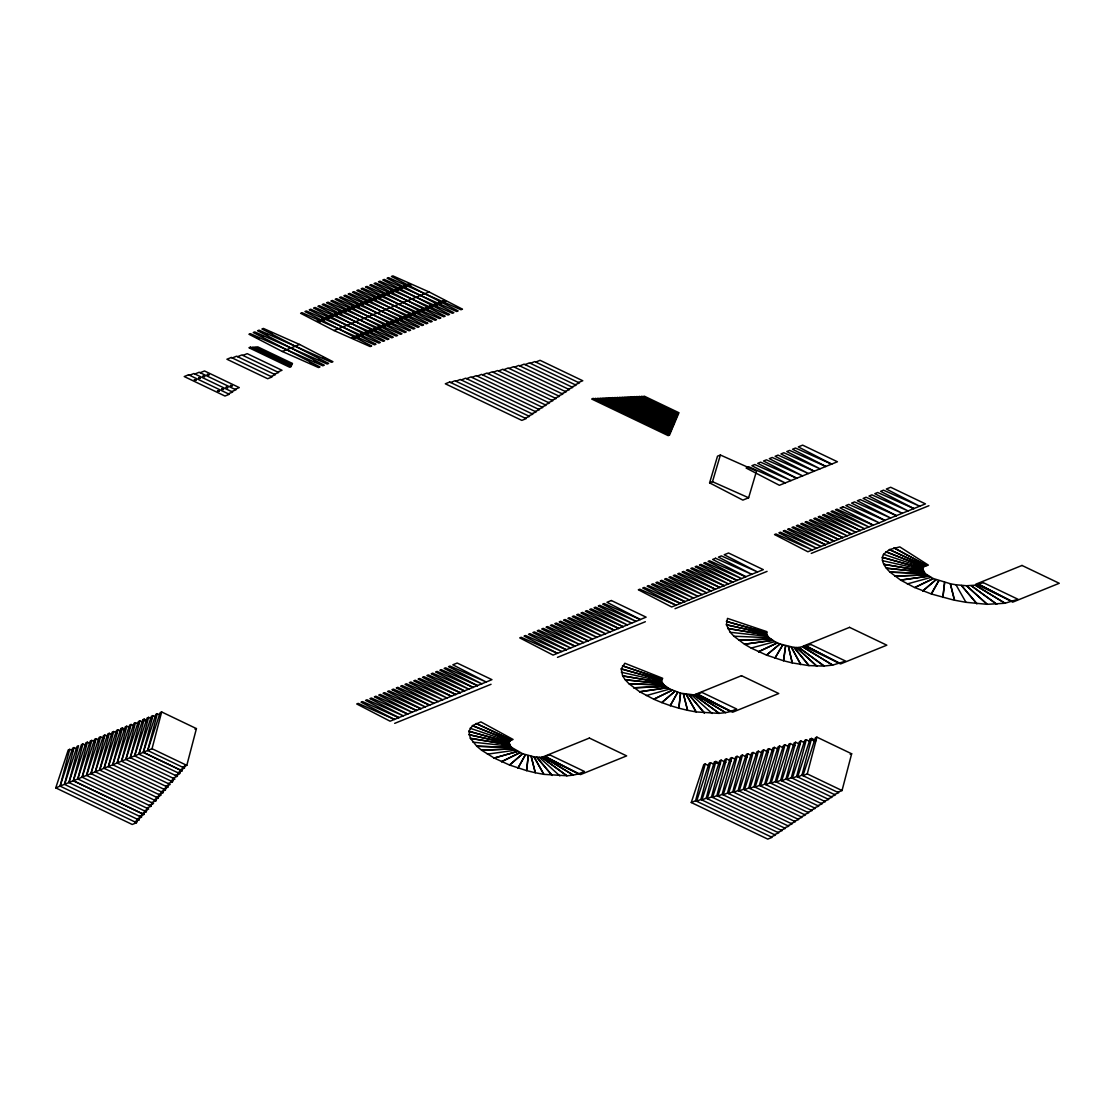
<?xml version="1.0" encoding="UTF-8"?>
<svg xmlns="http://www.w3.org/2000/svg" width="1115" height="1115" viewBox="0 0 1115 1115"><rect width="100%" height="100%" fill="white"/><g stroke="black" fill="none" stroke-linecap="round" stroke-linejoin="round"><path stroke-width="1.5" d="M137.438 819.372L136.56 822.717L60.071 786.117L69.701 749.35L72.823 750.855M77.172 749.071L74.064 747.58L64.447 784.347L138.943 819.985L139.821 816.654M142.316 813.88L141.438 817.225L68.921 782.535L78.538 745.768L77.102 746.353L64.6 784.291M86.036 745.503L82.9 743.998L73.283 780.765L143.821 814.508L144.685 811.163M147.152 808.403L146.274 811.748L77.729 778.953L87.36 742.2L90.468 743.677M94.831 741.907L91.737 740.416L82.106 777.183L148.671 809.03L144.337 810.772M99.165 740.123L96.099 738.646L86.482 775.413L151.041 806.298L151.919 802.967M149.187 805.309L153.508 803.553L90.928 773.615L100.545 736.848L103.681 738.339M156.769 797.49L155.891 800.835L95.291 771.845L104.908 735.078L108.016 736.555M159.138 794.758L158.274 798.103L99.653 770.061L109.284 733.308L112.364 734.785M161.522 792.04L160.644 795.385L104.029 768.291L113.646 731.538L116.713 733.001M163.905 789.322L163.027 792.667L108.392 766.521L118.009 729.768L121.131 731.259M166.288 786.605L165.41 789.95L112.754 764.751L122.385 727.997L125.479 729.475M129.814 727.691L126.748 726.227L117.131 762.981L167.794 787.218L168.658 783.887M134.246 725.949L131.11 724.457L121.493 761.211L170.163 784.5L165.842 786.256M138.595 724.165L135.472 722.673L125.856 759.44L172.546 781.782L173.424 778.437M142.929 722.381L139.849 720.903L130.218 757.67L174.93 779.064L170.609 780.807M178.177 773.002L177.313 776.333L134.594 755.9L144.211 719.133L147.264 720.597M138.957 754.13L148.574 717.363L151.71 718.868M69.701 749.35L68.252 749.935L55.75 787.873L143.236 752.388L152.867 715.635L155.961 717.112M185.299 764.737L184.421 768.082L147.668 750.493L157.285 713.725L160.351 715.203M157.285 713.725L155.849 714.311L143.347 752.249L152.03 748.723L161.661 711.955L196.421 728.597L186.804 765.364L182.484 767.106M175.362 775.371L179.682 773.615L180.56 770.27M177.661 772.681L181.982 770.925L182.86 767.594M705.21 763.984L703.774 764.569L691.272 802.507L695.593 800.751L705.21 763.984L708.332 765.489M710.534 762.716L709.084 763.301L696.582 801.225L700.903 799.483L710.534 762.716L713.628 764.193M715.844 761.434L714.408 762.019L701.906 799.957L706.227 798.201L715.844 761.434L720.471 763.65M721.168 760.151L719.719 760.737L707.217 798.674L711.537 796.918L721.168 760.151L725.865 762.409M726.478 758.883L725.043 759.468L712.541 797.392L716.861 795.636L726.478 758.883L731.161 761.113M731.802 757.601L730.353 758.186L717.851 796.11L722.185 794.368L731.802 757.601L734.896 759.078M737.113 756.318L735.677 756.904L723.175 794.842L727.496 793.086L737.113 756.318L740.193 757.796M742.437 755.036L741.001 755.622L728.485 793.559L732.82 791.803L742.437 755.036L747.134 757.294M747.761 753.768L746.311 754.353L733.809 792.277L738.13 790.535L747.761 753.768L750.869 755.245M753.071 752.486L751.635 753.071L739.12 791.009L743.454 789.253L753.071 752.486L756.151 753.963M758.395 751.203L756.946 751.789L744.444 789.727L748.764 787.971L758.395 751.203L761.447 752.667M763.705 749.935L762.27 750.52L749.768 788.444L754.088 786.688L763.705 749.935L768.388 752.165M769.029 748.653L767.58 749.238L755.078 787.162L759.399 785.42L769.029 748.653L773.671 750.869M774.34 747.371L772.904 747.956L760.402 785.894L764.723 784.138L774.34 747.371L777.42 748.848M779.664 746.088L778.214 746.674L765.712 784.612L770.047 782.855L779.664 746.088L782.8 747.594M784.974 744.82L783.538 745.405L771.036 783.329L775.357 781.587L784.974 744.82L788.096 746.311M790.298 743.538L788.863 744.123L776.347 782.061L780.681 780.305L790.298 743.538L794.925 745.754M795.622 742.255L794.173 742.841L781.671 780.779L785.991 779.023L795.622 742.255L800.194 744.444M800.932 740.987L799.497 741.573L786.981 779.496L791.316 777.74L800.932 740.987L804.068 742.479M806.257 739.705L804.807 740.29L792.305 778.214L796.626 776.472L806.257 739.705L809.351 741.182M811.567 738.423L810.131 739.008L797.629 776.946L801.95 775.19L811.567 738.423L816.166 740.625M816.891 737.14L815.441 737.726L802.939 775.664L807.26 773.908L816.891 737.14L851.651 753.782L842.034 790.549L837.713 792.291M709.6 482.865L717.502 456.188L720.388 455.018L756.527 471.101L748.625 497.778L742.855 500.105L709.6 482.865L712.485 481.694L748.625 497.778M712.485 481.694L720.388 455.018M60.112 786.103L72.614 748.165L74.064 747.58M68.963 782.521L81.465 744.583L82.9 743.998M77.785 778.939L90.287 741.001L91.737 740.416M82.148 777.169L94.65 739.231L96.099 738.646M86.608 775.357L99.11 737.433L100.545 736.848M90.97 773.587L103.472 735.663L104.908 735.078M95.333 771.817L107.834 733.893L109.284 733.308M99.695 770.047L112.211 732.123L113.646 731.538M104.071 768.277L116.573 730.353L118.009 729.768M108.434 766.507L120.936 728.569L122.385 727.997M112.796 764.737L125.298 726.799L126.748 726.227M117.173 762.967L129.675 725.029L131.11 724.457M121.535 761.197L134.037 723.259L135.472 722.673M125.897 759.427L138.399 721.489L139.849 720.903M130.26 757.656L142.776 719.719L144.211 719.133M134.636 755.886L147.138 717.949L148.574 717.363M147.71 750.479L160.212 712.541L161.661 711.955M883.512 554.336C879.902 560.873 885.422 567.744 889.993 572.107L925.115 573.5L933.283 578.615L914.621 587.549L900.669 580.135L928.642 576.134L900.613 580.093L890.035 572.148L925.129 573.514L922.579 568.58L882.355 557.347L922.579 568.58L923.764 566.699L928.335 565.11L899.791 546.894L889.491 549.57L924.934 566.002L889.449 549.597L883.526 554.308L922.969 567.563M472.927 742.144L510.558 746.2L511.785 747.51L476.788 746.228L481.568 750.2L513.388 748.848L481.624 750.242L494.084 758.005L509.499 765.015L522.684 753.768L511.799 747.524L476.746 746.186L470.363 738.325L468.871 731.315L509.109 742.506L510.266 740.653L513.053 739.44L480.886 721.893L472.565 725.572L468.871 731.217L509.095 742.506L510.447 746.088M257.454 337.747L259.098 338.221M261.788 335.991L263.433 336.479M259.028 338.416L257.467 337.998M266.109 334.235L267.753 334.723M263.363 336.66L261.746 336.186M270.429 332.479L272.074 332.967M267.712 334.89L266.067 334.416M194.4 379.56L196.045 380.034M271.949 333.176L270.387 332.66M198.721 377.804L200.365 378.292M195.975 380.229L194.4 379.811M203.042 376.048L204.7 376.536M200.296 378.473L198.693 377.999M207.376 374.292L209.021 374.779M204.616 376.717L203 376.229M208.881 374.988L207.32 374.473M217.537 390.626L219.181 391.1M221.857 388.87L223.502 389.358M219.097 391.295L217.495 390.821M226.178 387.114L227.822 387.602M223.446 389.525L221.843 389.093M230.498 385.358L232.143 385.846M227.683 387.811L226.15 387.309M232.018 386.055L230.471 385.567M309.845 362.807L311.489 363.295M314.179 361.051L315.824 361.539M311.42 363.476L309.803 362.988M318.5 359.309L320.144 359.783M315.768 361.706L314.123 361.232M322.82 357.553L324.465 358.026M320.005 359.992L318.458 359.476M324.395 358.222L322.793 357.748M251.391 347.643L252.84 347.058L291.572 365.595L290.137 366.18M253.83 347.532L255.265 346.946L292.032 364.535L290.583 365.107M256.269 347.42L257.704 346.835L292.478 363.462L291.029 364.048M189.55 375.281L193.885 373.525L232.617 392.062L228.296 393.804M232.254 357.957L236.575 356.201L275.321 374.738L271.001 376.494M194.874 373.999L199.195 372.243L235.948 389.832L231.627 391.574M237.565 356.688L241.899 354.932L278.652 372.508L274.332 374.264M200.184 372.717L204.519 370.961L239.279 387.602L234.958 389.358M242.889 355.406L247.209 353.65L281.983 370.278L277.663 372.034M282.29 351.476L299.587 344.465L332.911 361.692L331.476 362.277L259.056 330.165L257.607 330.751L324.27 365.19L322.82 365.776L250.401 333.678L248.966 334.263L282.29 351.476L318.5 367.532L319.949 366.946L253.286 332.507L254.736 331.922L327.155 364.02L328.591 363.434L261.941 329.009L263.377 328.423L299.587 344.465M333.984 330.528L429.108 291.949L462.446 309.162L460.997 309.747L388.578 277.649L387.142 278.234L453.791 312.674L452.356 313.259L379.936 281.161L378.487 281.747L445.15 316.172L443.7 316.758L371.281 284.66L369.846 285.245L436.495 319.684L435.059 320.27L362.626 288.172L361.19 288.757L427.839 323.197L426.404 323.782L353.985 291.684L352.535 292.269L419.198 326.695L417.749 327.28L345.343 295.182L343.894 295.768L410.557 330.207L409.107 330.793L336.688 298.695L335.253 299.28L401.902 333.719L400.466 334.291L328.047 302.193L326.597 302.778L393.261 337.218L391.811 337.803L319.392 305.705L317.956 306.291L384.605 340.73L383.17 341.315L310.737 309.217L309.301 309.803L375.95 344.228L374.515 344.814L302.095 312.716L300.646 313.301L333.984 330.528L370.194 346.57L371.63 345.985L304.98 311.545L306.416 310.974L378.835 343.072L380.285 342.486L313.622 308.047L315.071 307.461L387.49 339.559L388.926 338.974L322.277 304.534L323.712 303.949L396.132 336.047L397.581 335.462L330.918 301.036L332.368 300.451L404.787 332.549L406.222 331.963L339.573 297.524L341.009 296.938L413.428 329.037L414.878 328.451L348.228 294.012L349.664 293.426L422.083 325.538L423.519 324.953L356.87 290.513L358.305 289.928L430.725 322.026L432.174 321.441L365.511 287.001L366.96 286.416L439.38 318.514L440.815 317.928L374.166 283.503L375.602 282.917L448.021 315.015L449.47 314.43L382.807 279.99L384.257 279.405L456.676 311.503L458.112 310.918L391.463 276.478L392.898 275.893L429.108 291.949M450.641 382.515L454.962 380.759L529.472 416.411L525.151 418.167M455.965 381.232L460.286 379.49L532.803 414.181L528.482 415.937M461.275 379.964L465.596 378.208L536.134 411.951L531.813 413.707M466.6 378.682L470.92 376.926L539.465 409.721L535.144 411.477M471.91 377.4L476.244 375.643L542.796 407.491L538.475 409.247M477.234 376.131L481.555 374.375L546.127 405.261L541.806 407.017M482.544 374.849L486.879 373.093L549.458 403.031L545.137 404.787M487.868 373.567L492.189 371.811L552.789 400.801L548.468 402.557M493.192 372.285L497.513 370.542L556.12 398.571L551.8 400.327M498.503 371.016L502.823 369.26L559.451 396.341L555.131 398.097M503.827 369.734L508.147 367.978L562.782 394.125L558.462 395.867M509.137 368.452L513.457 366.696L566.113 391.895L561.793 393.637M514.461 367.183L518.782 365.427L569.444 389.665L565.124 391.421M519.771 365.901L524.106 364.145L572.775 387.435L568.455 389.191M525.095 364.619L529.416 362.863L576.107 385.205L571.786 386.961M530.406 363.337L534.74 361.594L579.438 382.975L575.117 384.731M535.73 362.068L540.05 360.312L582.769 380.745L578.448 382.501M594.128 398.919L595.577 398.334L670.073 433.986L668.638 434.571M596.567 398.808L598.002 398.222L670.533 432.927L669.084 433.512M599.006 398.71L600.441 398.125L670.979 431.867L669.53 432.453M601.431 398.599L602.88 398.013L671.425 430.808L669.976 431.393M603.87 398.487L605.32 397.902L671.871 429.749L670.436 430.32M606.309 398.376L607.745 397.79L672.317 428.69L670.882 429.261M608.734 398.264L610.184 397.679L672.763 427.616L671.328 428.202M611.173 398.153L612.623 397.567L673.209 426.557L671.774 427.143M613.612 398.055L615.048 397.47L673.669 425.498L672.22 426.083M616.051 397.943L617.487 397.358L674.115 424.439L672.666 425.024M618.477 397.832L619.926 397.247L674.561 423.379L673.112 423.965M620.916 397.721L622.351 397.135L675.007 422.32L673.572 422.906M623.355 397.609L624.79 397.024L675.453 421.261L674.018 421.846M625.78 397.498L627.229 396.912L675.899 420.202L674.464 420.787M628.219 397.4L629.668 396.815L676.345 419.142L674.909 419.728M630.658 397.288L632.093 396.703L676.805 418.083L675.356 418.669M633.097 397.177L634.533 396.592L677.251 417.024L675.802 417.609M635.522 397.065L636.972 396.48L677.697 415.965L676.261 416.55M637.961 396.954L639.397 396.369L678.143 414.905L676.707 415.491M640.4 396.842L641.836 396.257L678.589 413.846L677.153 414.432M642.825 396.731L644.275 396.16L679.035 412.787L677.599 413.372M87.36 742.2L85.911 742.771L73.409 780.709L141.953 813.504L146.274 811.748M152.867 715.635L151.417 716.22L138.915 754.144L179.682 773.615M194.986 729.182L196.421 728.597M184.421 768.082L180.1 769.838L143.347 752.249M172.978 778.089L177.313 776.333M168.226 783.538L172.546 781.782M163.459 788.974L167.794 787.218M161.09 791.692L165.41 789.95M158.706 794.424L163.027 792.667M156.323 797.141L160.644 795.385M153.94 799.859L158.274 798.103M151.57 802.577L155.891 800.835M146.72 808.054L151.041 806.298M139.487 816.264L143.821 814.508M137.117 818.981L141.438 817.225M134.622 821.741L138.943 819.985M136.56 822.717L132.239 824.473L55.75 787.873M675.007 608.706L767.064 571.382M811.246 553.416L928.934 505.708M394.682 723.37L491.046 684.289M557.472 657.362L645.348 621.724M850.215 754.367L851.651 753.782M834.382 794.521L838.703 792.779L801.95 775.19M831.051 796.751L835.372 794.995L796.626 776.472M827.72 798.981L832.041 797.225L791.316 777.74M824.389 801.211L828.71 799.455L785.991 779.023M821.058 803.441L825.379 801.685L780.681 780.305M817.727 805.671L822.048 803.915L775.357 781.587M814.396 807.901L818.717 806.145L770.047 782.855M811.065 810.131L815.386 808.375L764.723 784.138M807.734 812.361L812.054 810.605L759.399 785.42M804.403 814.591L808.723 812.835L754.088 786.688M801.072 816.821L805.392 815.065L748.764 787.971M797.741 819.037L802.061 817.295L743.454 789.253M794.41 821.267L798.73 819.525L738.13 790.535M791.079 823.497L795.399 821.741L732.82 791.803M787.748 825.727L792.068 823.971L727.496 793.086M784.416 827.957L788.737 826.201L722.185 794.368M781.085 830.187L785.406 828.431L716.861 795.636M777.754 832.417L782.075 830.661L711.537 796.918M774.423 834.647L778.744 832.891L706.227 798.201M771.092 836.877L775.413 835.121L700.903 799.483M646.352 695.579L669.836 689.014L680.554 693.168L693.892 694.882L719.203 713.391L696.15 711.914L686.241 694.394L696.067 711.914L687.593 710.311L683.425 693.865L687.509 710.297L678.896 708.206L680.554 693.168L678.812 708.178L670.254 705.614L661.85 702.603L674.923 691.328L661.766 702.575L653.85 699.258L672.275 690.213L653.766 699.216L639.717 691.774L629.027 683.802L664.024 685.07L669.767 688.972M907.289 583.939L930.844 577.417M487.408 754.172L515.381 750.186M539.284 757.336L541.639 757.308L566.922 775.817L573.221 775.106L543.646 757.029L541.556 757.252L566.936 775.761L543.883 774.354L533.987 756.82L522.656 753.754L509.583 765.043L526.545 770.604L528.287 755.594L526.628 770.632L535.242 772.723L531.158 756.304L535.325 772.751L543.799 774.34L533.987 756.82L539.284 757.336L559.841 775.901M769.085 637.668L767.873 636.358L730.255 632.303L733.921 636.219L769.141 637.71L774.827 641.613M965.952 602.309L987.137 604.316L966.524 585.751L955.973 584.762L965.952 602.309L954.649 600.218L950.328 583.73L933.38 578.574L914.844 587.563L931.15 593.905L938.788 580.678L931.471 594.03L954.356 600.232L950.356 583.814L955.973 584.776M882.439 560.664L922.621 569.723M621.306 672.234L661.488 681.293L664.024 685.07L628.985 683.76L625.278 679.829L662.784 683.76L625.167 679.718L622.644 675.913L661.934 682.492L622.63 675.871L621.222 668.902L624.86 663.258L662.672 678.282L661.474 681.251M470.042 728.234L509.471 741.503M860.236 530.545L824.027 514.489L822.591 515.074L855.916 532.301L819.664 516.259L818.229 516.844L851.553 534.071M851.512 534.085L815.302 518.029L813.852 518.614L847.177 535.841L810.926 519.799L809.49 520.384L842.815 537.611M842.773 537.625L806.563 521.569L805.128 522.154L838.452 539.381M838.41 539.395L802.201 523.339L800.751 523.925L834.09 541.151M834.048 541.165L797.838 525.109L796.389 525.695L829.713 542.921M829.672 542.935L793.462 526.879L792.026 527.465L825.351 544.691M825.309 544.705L789.099 528.663L787.65 529.235L820.988 546.462L784.737 530.433L783.288 531.019L816.612 548.232L780.361 532.203L778.925 532.789L812.25 550.002L775.998 533.974L774.563 534.559L807.887 551.772L873.17 525.193L836.961 509.151L835.525 509.736L868.85 526.949L832.598 510.921L831.149 511.506L864.487 528.719L828.32 512.761L826.87 513.332L860.195 530.559M737.154 580.455L700.945 564.399L699.495 564.984L732.834 582.211M732.862 582.197L696.652 566.141L695.216 566.727L728.541 583.939L692.29 567.911L690.854 568.497L724.179 585.71M724.137 585.737L687.927 569.681L686.478 570.267L719.816 587.48M719.774 587.507L683.551 571.451L682.115 572.037L715.44 589.25M715.398 589.278L679.188 573.221L677.753 573.807L711.077 591.02M711.036 591.048L674.826 574.992L673.376 575.577L706.715 592.804L670.463 576.762L669.014 577.347L702.339 594.574L666.087 578.532L664.652 579.117L697.976 596.344L661.725 580.302L660.289 580.887L693.614 598.114L657.362 582.072L655.913 582.657L689.237 599.884L652.986 583.842L651.55 584.427L684.875 601.654M684.833 601.668L648.623 585.612L647.188 586.197L680.512 603.424M680.387 603.466L644.177 587.424L642.728 588.009L676.066 605.222M676.025 605.236L639.815 589.194L638.365 589.779L671.69 606.992L745.796 576.845L709.586 560.803L708.15 561.389L741.475 578.601L705.224 562.573L703.774 563.159L737.113 580.371M623.076 626.714L586.866 610.658L585.417 611.243L618.755 628.47M618.714 628.484L582.504 612.428L581.054 613.013L614.379 630.24M614.337 630.254L578.128 614.198L576.692 614.783L610.017 632.01L573.765 615.968L572.33 616.553L605.654 633.78L569.403 617.738L567.953 618.323L601.292 635.55L565.04 619.508L563.591 620.093L596.915 637.32L560.664 621.278L559.228 621.863L592.553 639.09L556.301 623.062L554.852 623.633L588.19 640.86M588.149 640.874L551.939 624.832L550.489 625.417L583.814 642.63L547.563 626.602L546.127 627.188L579.452 644.4L543.2 628.372L541.765 628.958L575.089 646.17M574.964 646.226L538.754 630.17L537.305 630.755L570.643 647.968L534.378 631.94L532.942 632.526L566.267 649.738M566.225 649.766L530.015 633.71L528.566 634.296L561.89 651.522L525.555 635.522L524.12 636.107L557.444 653.32M557.402 653.334L521.193 637.292L519.757 637.878L553.082 655.09L640.372 619.592L604.163 603.55L602.727 604.135L636.052 621.348L599.8 605.32L598.351 605.905L631.689 623.118L595.521 607.159L594.072 607.745L627.397 624.957L591.229 608.888L589.793 609.473L623.118 626.7M477.568 685.711L441.359 669.669L439.909 670.254L473.248 687.467M473.29 687.453L437.066 671.397L435.631 671.983L468.955 689.209L432.704 673.167L431.268 673.753L464.593 690.979M464.551 690.993L428.341 674.937L426.892 675.523L460.23 692.75M460.188 692.763L423.979 676.707L422.529 677.293L455.854 694.52M455.812 694.534L419.602 678.478L418.167 679.063L451.491 696.29M451.45 696.304L415.24 680.248L413.804 680.833L447.129 698.06L410.878 682.018L409.428 682.603L442.767 699.83L406.501 683.802L405.066 684.373L438.39 701.6L402.139 685.572L400.703 686.157L434.028 703.37L397.776 687.342L396.327 687.927L429.665 705.14M429.623 705.154L393.414 689.112L391.964 689.697L425.289 706.91L389.037 690.882L387.602 691.467L420.926 708.68M420.801 708.736L384.591 692.68L383.156 693.265L416.48 710.478M416.439 710.506L380.229 694.45L378.779 695.035L412.104 712.262L375.853 696.22L374.417 696.805L407.742 714.032M407.616 714.074L371.407 698.032L369.957 698.617L403.282 715.83L367.03 699.802L365.595 700.387L398.919 717.6M398.766 717.67L362.556 701.614L361.121 702.199L394.445 719.426M394.403 719.44L358.194 703.384L356.744 703.969L390.083 721.196L491.938 679.662L457.178 663.035L452.857 664.791L486.182 682.004L450 666.059L448.564 666.645L481.889 683.857L445.638 667.829L444.202 668.415L477.527 685.627M831.609 464.119L795.469 448.049L792.584 449.22L825.853 466.46M825.811 466.474L789.671 450.404L786.786 451.561L820.041 468.816L783.873 452.746L780.988 453.917L814.243 471.171M913.84 508.593L877.7 492.509L874.815 493.68L908.084 510.935L871.902 494.865L869.017 496.036L902.286 513.276L866.062 497.234L863.177 498.405L896.446 515.646M814.173 471.199L778.033 455.115L775.148 456.286L808.417 473.527L772.235 457.471L769.35 458.641L802.605 475.882L766.423 459.826L763.552 460.997L796.807 478.237M896.404 515.66L860.264 499.59L857.379 500.76L890.648 518.001L854.508 501.917L851.623 503.088L884.878 520.329L925.45 503.882L890.676 487.255L886.355 489.011L919.68 506.224L883.498 490.168L880.627 491.325L913.882 508.579M796.765 478.251L760.625 462.168L757.74 463.338L791.009 480.593L754.799 464.537L751.914 465.708L785.169 482.948L749.029 466.878L746.144 468.049L779.399 485.29L837.421 461.763L802.647 445.136L798.326 446.892L831.651 464.105M810.131 739.008L814.717 741.21M807.26 773.908L842.034 790.549M714.408 762.019L717.489 763.496M695.593 800.751L772.082 837.351L767.761 839.107L691.272 802.507M142.776 719.719L145.828 721.182M120.936 728.569L124.03 730.06M152.03 748.723L186.804 765.364M143.236 752.388L181.982 770.925M751.189 648.094L766.465 655.09L779.956 643.968L794.019 647.453L808.919 665.627L792.291 662.909L788.444 646.533L792.207 662.895L783.594 660.777L785.587 645.836L783.483 660.735L766.549 655.118L779.956 643.968L774.897 641.641L751.12 648.066L744.541 644.247L772.625 640.345L744.472 644.205L733.963 636.261M691.537 694.91L712.123 713.461M767.859 636.358L766.604 633.891L766.939 631.689L727.51 618.393L726.381 624.721L766.562 633.78L726.423 624.818L730.213 632.261M317.315 320.939L319.601 321.998L317.329 320.897M320.186 321.678L317.9 320.674L320.186 321.678M321.65 319.183L323.935 320.242L321.664 319.141M324.521 319.921L322.235 318.918L324.521 319.921M325.97 317.427L328.256 318.486L325.984 317.399M328.841 318.165L326.556 317.162L328.841 318.165M330.305 315.67L332.591 316.73L330.305 315.643M333.176 316.423L330.89 315.406L333.176 316.423M334.625 313.928L336.911 314.974L334.639 313.886M337.497 314.667L335.211 313.649L337.497 314.667M338.946 312.172L341.232 313.217L338.96 312.13M341.817 312.911L339.531 311.893L341.817 312.911M343.267 310.416L345.552 311.475L343.267 310.388M346.138 311.155L343.852 310.151L346.124 311.113M347.587 308.66L349.873 309.719L347.601 308.632M350.458 309.413L348.173 308.395L350.458 309.371M351.908 306.918L354.194 307.963L351.908 306.918M352.089 337.58L354.375 338.626L352.089 337.58M354.779 307.656L352.493 306.639L354.779 307.615M354.96 338.319L352.675 337.301L354.946 338.277M356.243 305.162L358.528 306.207L356.243 305.162M356.424 335.824L358.709 336.869L356.424 335.824M359.114 305.9L356.828 304.883L359.1 305.858M359.295 336.563L357.009 335.545L359.281 336.521M360.563 303.405L362.849 304.451L360.563 303.405M360.744 334.068L363.03 335.113L360.758 334.026M363.434 304.144L361.149 303.141L363.42 304.102M363.615 334.807L361.33 333.789L363.601 334.765M364.884 301.649L367.17 302.709L364.898 301.621M365.065 332.312L367.351 333.357L365.065 332.312M367.755 302.388L365.553 301.385L367.755 302.472M367.936 333.05L365.734 332.033L367.936 333.134M369.218 299.893L371.49 300.952L369.218 299.865M369.4 330.556L371.685 331.615L369.4 330.514M372.075 300.632L369.887 299.628L372.075 300.716M372.271 331.294L370.068 330.291L372.257 331.378M373.539 298.151L375.825 299.196L373.539 298.109M373.72 328.8L376.006 329.859L373.72 328.772M376.41 298.89L374.124 297.872L376.41 298.89M376.591 329.538L374.305 328.535L376.577 329.622M377.86 296.395L380.145 297.44L377.874 296.353M378.041 327.057L380.313 328.103L378.041 327.016M380.731 297.134L378.445 296.116L380.717 297.203M380.898 327.796L378.612 326.779L380.898 327.866M382.18 294.639L384.466 295.684L382.194 294.597M382.361 325.301L384.647 326.347L382.361 325.259M385.051 295.377L382.766 294.36L385.051 295.377M385.232 326.04L382.947 325.022L385.232 326.04M386.515 292.883L388.8 293.942L386.515 292.841M386.682 323.545L388.968 324.604L386.696 323.503M389.386 293.621L387.1 292.618L389.386 293.621M389.553 324.284L387.267 323.28L389.553 324.284M390.835 291.127L393.121 292.186L390.849 291.099M391.003 321.789L393.288 322.848L391.017 321.761M393.707 291.865L391.421 290.862L393.707 291.865M393.874 322.528L391.588 321.524L393.874 322.528M395.156 289.384L397.442 290.43L395.17 289.343M395.337 320.033L397.623 321.092L395.337 320.005M398.027 290.123L395.741 289.106L398.027 290.123M398.208 320.786L395.923 319.768L398.208 320.786M399.491 287.628L401.762 288.673L399.491 287.586M399.658 318.291L401.944 319.336L399.672 318.249M402.348 288.367L400.062 287.349L402.348 288.367M402.529 319.029L400.243 318.012L402.529 319.029M403.811 285.872L406.097 286.917L403.811 285.83M403.978 316.535L406.264 317.58L403.992 316.493M406.682 286.611L404.397 285.593L406.682 286.611M406.85 317.273L404.564 316.256L406.85 317.273M408.132 284.116L410.418 285.161L408.146 284.074M408.299 314.778L410.585 315.824L408.313 314.737M411.003 284.855L408.717 283.851L410.989 284.813M411.17 315.517L408.884 314.514L411.17 315.475M412.634 313.022L414.919 314.082L412.634 313.022M415.505 313.761L413.219 312.757L415.491 313.719M416.954 311.266L419.24 312.325L416.954 311.266M419.825 312.005L417.54 311.001L419.811 311.977M421.275 309.524L423.561 310.569L421.275 309.524M424.146 310.263L421.86 309.245L424.146 310.221M425.609 307.768L427.881 308.813L425.609 307.768M428.467 308.507L426.195 307.489L428.467 308.465M429.93 306.012L432.216 307.057L429.93 305.97M432.801 306.75L430.515 305.733L432.787 306.834M434.251 304.256L436.536 305.315L434.265 304.214M437.122 304.994L434.92 303.991L437.108 305.078M438.571 302.5L440.857 303.559L438.585 302.472M441.442 303.238L439.254 302.235L441.442 303.322M442.906 300.757L445.192 301.803L442.906 300.716M445.777 301.496L443.575 300.479L445.763 301.566M944.614 582.434L942.886 597.431L944.614 582.42M525.43 754.744L517.987 768.04L525.43 754.744M677.697 692.317L670.254 705.614L677.697 692.317M782.73 644.958L774.939 658.143L782.73 644.972M936.015 579.675L922.83 590.922L936.015 579.675M520.036 752.653L501.583 761.684L520.036 752.653M777.336 642.853L758.576 651.745L777.336 642.853M250.401 347.169L248.966 347.755L289.691 367.239L291.127 366.654L250.401 347.169M188.56 374.793L184.24 376.549L224.965 396.034L229.286 394.278L188.56 374.793M231.265 357.483L226.93 359.239L267.67 378.724L271.99 376.968L231.265 357.483M449.652 382.041L445.331 383.797L521.82 420.383L526.141 418.641L449.652 382.041M593.138 398.445L591.703 399.031L668.192 435.631L669.627 435.045L593.138 398.445M611.341 600.525L607.006 602.281L640.345 619.494L646.101 617.153L611.341 600.525M715.565 558.267L712.68 559.437L745.935 576.678L763.301 569.64L728.541 552.998L724.22 554.754L757.545 571.967L721.363 555.911L718.478 557.082L751.733 574.323L715.565 558.267M843.024 506.754L840.139 507.924L873.393 525.165L884.934 520.496L848.78 504.412L845.895 505.583L879.164 522.823L843.024 506.754M849.56 627.355L803.427 646.059L840.682 663.885L886.815 645.181L849.56 627.355M810.884 644.47L798.856 647.508L824.306 666.003L832.64 665.111L803.023 647.062L832.738 665.097L845.644 661.097L810.884 644.47M741.489 675.69L695.37 694.394L732.625 712.22L778.744 693.516L741.489 675.69M589.389 738.06L543.27 756.764L580.511 774.591L626.644 755.886L589.389 738.06M701.879 692.373L697.558 694.129L730.882 711.342L736.653 709.001L701.879 692.373M549.639 754.813L545.319 756.569L578.643 773.782L584.413 771.455L549.639 754.813M1021.995 565.458L975.876 584.162L1013.117 601.989L1059.25 583.284L1021.995 565.458M983.207 582.615L975.346 585.194L966.51 585.737L987.249 604.302L1005.019 603.257L1017.981 599.257L983.207 582.615M517.597 751.454L494.154 758.047L517.597 751.454M697.697 694.199L693.809 694.812L719.203 713.321L725.489 712.666L695.899 694.603L725.558 712.652L730.924 711.44L697.697 694.199M545.43 756.625L543.646 757.029L573.277 775.092L578.643 773.88L545.43 756.625M667.55 687.704L639.717 691.774L667.55 687.704M665.627 686.394L633.878 687.816L665.627 686.394M926.718 574.824L894.857 576.162L926.704 574.838M770.716 639.034L738.743 640.275L770.716 639.034M798.925 647.564L793.978 647.397L809.016 665.585L823.943 666.087L798.925 647.564M923.889 572.204L886.313 568.176L923.889 572.19M509.597 744.82L470.363 738.325L509.583 744.82M923.053 570.936L883.749 564.302L923.053 570.922M767.036 635.09L727.719 628.456L767.036 635.09M509.137 743.621L468.983 734.687L509.137 743.621M766.549 632.679L726.325 621.403L766.535 632.679M661.446 680.15L621.222 668.902L661.474 680.15M661.878 679.133L622.463 665.822L661.864 679.16M923.764 566.699L885.895 551.73L923.75 566.699M510.266 740.653L472.439 725.642L510.294 740.667M511.492 739.97L476.161 723.482L511.478 739.97M1012.211 601.584L978.886 584.371L1012.169 601.598M839.888 663.439L806.549 646.212L839.832 663.439M926.467 565.458L894.16 547.953L926.467 565.458M1005.019 603.257L975.346 585.208L1005.061 603.243M996.629 604.163L971.207 585.668L996.685 604.163M816.821 666.129L796.556 647.578L816.751 666.129M976.893 603.689L961.409 585.445L976.838 603.675M704.429 712.973L688.972 694.743L704.332 712.973M552.148 775.413L536.705 757.183L552.064 775.399M800.779 664.54L791.288 647.076L800.709 664.526"/></g></svg>
